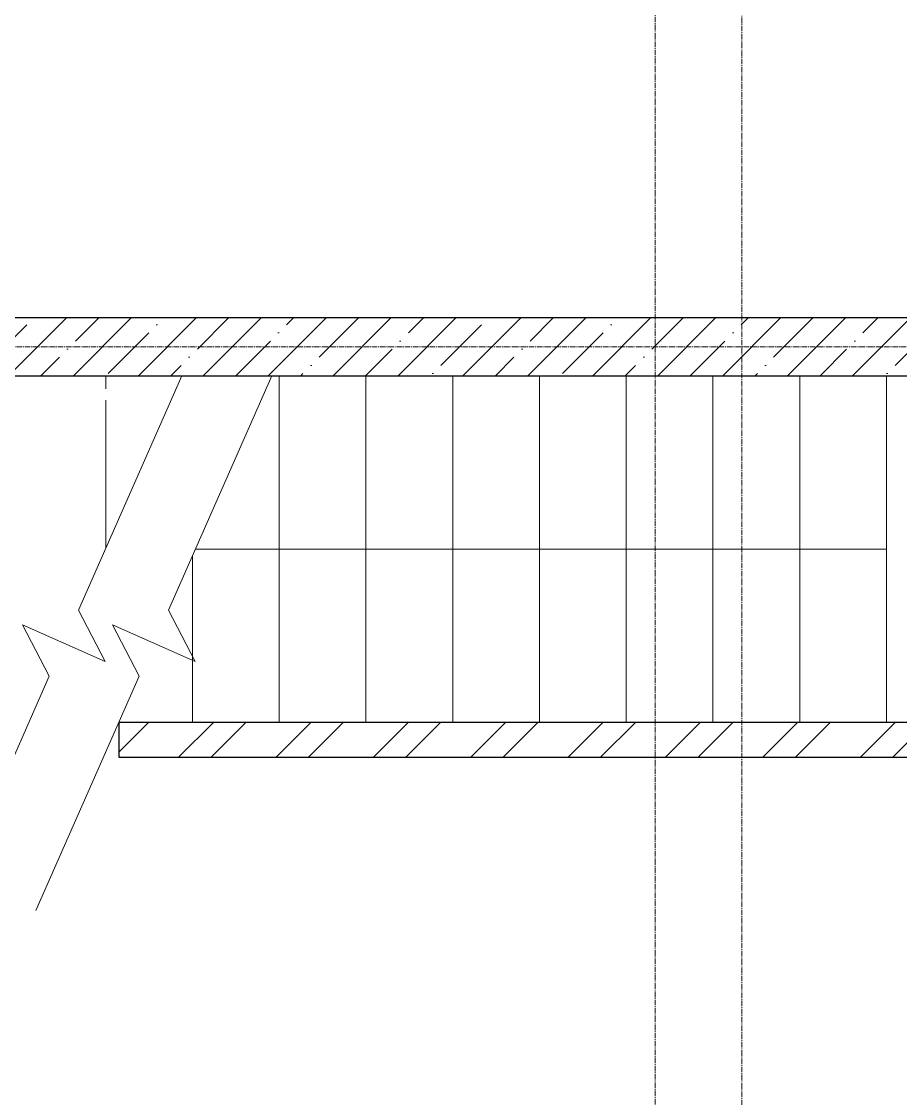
# Model space of a CAD drawing. Header units: millimetres. Extents: x 470010 to 1231400, y -134005 to 421770.
# Drawn here: x 524863 to 527902, y -112102 to -108377 of the extents above; entities that cross this region are included whole.
import ezdxf

# ---------------------------------------------------------------- set-up
doc = ezdxf.new("R2010")
doc.units = ezdxf.units.MM
doc.linetypes.add('CENTER2', pattern=[28.575, 19.05, -3.175, 3.175, -3.175])
doc.layers.add('АР_Оси_РД_100', color=7, linetype='Continuous', lineweight=0, true_color=0x525252)
for name, color, linetype, lineweight in [('АР_Стены ЖБ', 7, 'Continuous', 35), ('АР_Стены кирпич', 32, 'Continuous', 20), ('АР_Тонкая', 254, 'Continuous', 5), ('АР_Ф_ЛК', 7, 'Continuous', 5), ('АР_Штриховка', 8, 'Continuous', 0)]:
    doc.layers.add(name, color=color, linetype=linetype, lineweight=lineweight)

msp = doc.modelspace()

# ---------------------------------------------------------------- hatches: boundary and pattern name
at = {"layer": 'АР_Штриховка', "linetype": 'Continuous', "lineweight": 5, "true_color": 0x000000}
h = msp.add_hatch(dxfattribs=at)
h.set_pattern_fill('ANSI35', color=18, scale=25, angle=-360, style=0)
h.set_pattern_definition([(45, (509053.93, -143101.69), (-112.2532, 112.2532), []), (45, (509166.19, -143101.69), (-112.2532, 112.2532), [198.4375, -39.6875, 0, -39.6875])])
h.paths.add_polyline_path([(520353.932, -109401.687), (520553.932, -109601.687), (529053.932, -109601.687), (529253.932, -109401.687)], flags=0)
at = {"layer": 'АР_Штриховка', "linetype": 'Continuous', "lineweight": 0, "true_color": 0x000000}
h = msp.add_hatch(dxfattribs=at)
h.set_pattern_fill('ANSI32', color=18, scale=25, angle=360, style=0)
h.set_pattern_definition([(45, (509053.93, -143101.69), (-168.3798, 168.3798), []), (45, (509166.19, -143101.69), (-168.3798, 168.3798), [])])
h.paths.add_polyline_path([(529053.932, -110921.687), (529053.932, -110801.687), (525199.121, -110801.687), (525199.121, -110921.687)], flags=0)

# ---------------------------------------------------------------- linework, layer by layer
at = {"layer": 'АР_Оси_РД_100', "linetype": 'CENTER2'}
msp.add_line((538608.933, -109501.687), (503098.975, -109501.687), dxfattribs=at)
for points in [[(527053.933, -100101.687), (527053.933, -133354.144)], [(527353.933, -133356.363), (527353.933, -100101.687)]]:
    msp.add_lwpolyline(points, dxfattribs=at)
at = {"layer": 'АР_Стены ЖБ', "color": 18, "linetype": 'Continuous', "lineweight": 30, "true_color": 0x000000}
for p, q in [((529253.932, -109401.687), (520353.932, -109401.687)), ((520553.932, -109601.687), (529053.932, -109601.687))]:
    msp.add_line(p, q, dxfattribs=at)
at = {"layer": 'АР_Стены кирпич', "color": 18, "linetype": 'Continuous', "lineweight": 25, "true_color": 0x000000}
for p, q in [((529053.932, -110801.687), (525199.121, -110801.687)), ((525199.121, -110801.687), (525199.121, -110921.687)), ((525199.121, -110921.687), (529053.932, -110921.687))]:
    msp.add_line(p, q, dxfattribs=at)
at = {"layer": 'АР_Тонкая', "color": 18, "true_color": 0x000000}
for p, q in [((525059.661, -110412.304), (525416.938, -109601.687)), ((525370.741, -110412.304), (525728.018, -109601.687)), ((525152.225, -110589.704), (525059.661, -110412.304)), ((525463.305, -110589.704), (525370.741, -110412.304)), ((524958.833, -110641.07), (524866.268, -110463.669)), ((524866.268, -110463.669), (525152.225, -110589.704)), ((525269.913, -110641.07), (525177.348, -110463.669)), ((525177.348, -110463.669), (525463.305, -110589.704)), ((524601.555, -111451.687), (524958.833, -110641.07)), ((524912.636, -111451.687), (525269.913, -110641.07))]:
    msp.add_line(p, q, dxfattribs=at)
at = {"layer": 'АР_Ф_ЛК', "color": 18, "true_color": 0x000000}
for p, q in [((525153.932, -109646.687), (525153.932, -109601.687)), ((527853.932, -109601.687), (525728.018, -109601.687)), ((525753.932, -110801.687), (525753.932, -109601.687)), ((526053.932, -110801.687), (526053.932, -109601.687)), ((526353.932, -110801.687), (526353.932, -109601.687)), ((526653.932, -110801.687), (526653.932, -109601.687)), ((526953.932, -110801.687), (526953.932, -109601.687)), ((527253.932, -110801.687), (527253.932, -109601.687)), ((527553.932, -110801.687), (527553.932, -109601.687)), ((527853.932, -110801.687), (527853.932, -109601.687)), ((525153.932, -110198.414), (525153.932, -109686.687)), ((527387.684, -110201.687), (525463.57, -110201.687)), ((527853.932, -110201.687), (527387.684, -110201.687)), ((525453.932, -110801.687), (525453.932, -110223.553)), ((525199.121, -110801.687), (527853.932, -110801.687))]:
    msp.add_line(p, q, dxfattribs=at)

doc.saveas('drawing.dxf')
